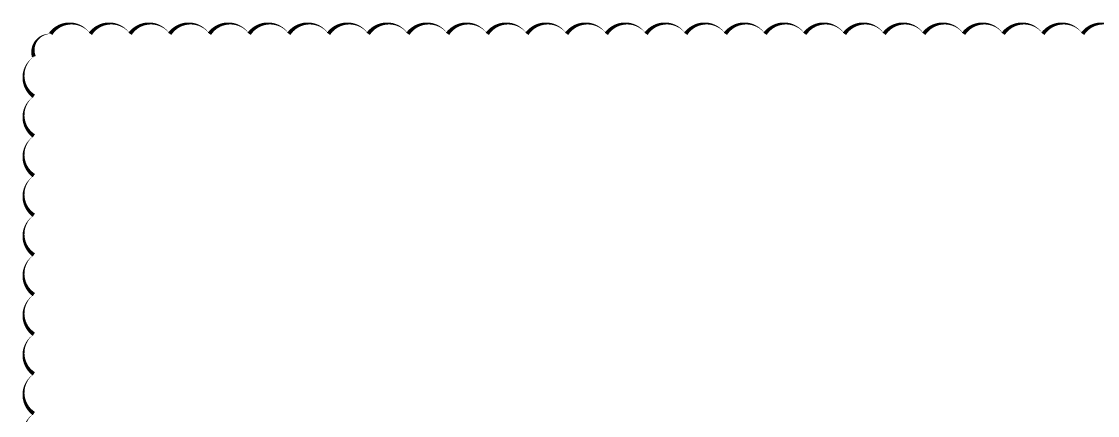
# Model space of a CAD drawing. Header units: millimetres. Extents: x 1109421 to 1726579, y -247837 to 144927.
# Drawn here: x 1428305 to 1577442, y -83280 to -28626 of the extents above; entities that cross this region are included whole.
import ezdxf

# ---------------------------------------------------------------- set-up
doc = ezdxf.new("R2010")
doc.units = ezdxf.units.MM
doc.header["$LTSCALE"] = 600
doc.header["$MEASUREMENT"] = 0
doc.linetypes.add('DASHED', pattern=[0.75, 0.5, -0.25])
doc.layers.add('PCCC-BAO CHAY - DAY', color=3, linetype='DASHED', lineweight=35)

msp = doc.modelspace()

# ---------------------------------------------------------------- linework, layer by layer
at = {"layer": 'PCCC-BAO CHAY - DAY'}
msp.add_lwpolyline([(1580879.7, -30334.3, 0, 550.1, 0.52056705), (1575378.5, -30334.3, 0, 550.1, 0.52056705), (1569877.2, -30334.3, 0, 550.1, 0.52056705), (1564376, -30334.3, 0, 550.1, 0.52056705), (1558874.8, -30334.3, 0, 550.1, 0.52056705), (1553373.5, -30334.3, 0, 550.1, 0.52056705), (1547872.3, -30334.3, 0, 550.1, 0.52056705), (1542371, -30334.3, 0, 550.1, 0.52056705), (1536869.8, -30334.3, 0, 550.1, 0.52056705), (1531368.5, -30334.3, 0, 550.1, 0.52056705), (1525867.3, -30334.3, 0, 550.1, 0.52056705), (1520366.1, -30334.3, 0, 550.1, 0.52056705), (1514864.8, -30334.3, 0, 550.1, 0.52056705), (1509363.6, -30334.3, 0, 550.1, 0.52056705), (1503862.3, -30334.3, 0, 550.1, 0.52056705), (1498361.1, -30334.3, 0, 550.1, 0.52056705), (1492859.8, -30334.3, 0, 550.1, 0.52056705), (1487358.6, -30334.3, 0, 550.1, 0.52056705), (1481857.4, -30334.3, 0, 550.1, 0.52056705), (1476356.1, -30334.3, 0, 550.1, 0.52056705), (1470854.9, -30334.3, 0, 550.1, 0.52056705), (1465353.6, -30334.3, 0, 550.1, 0.52056705), (1459852.4, -30334.3, 0, 550.1, 0.52056705), (1454351.1, -30334.3, 0, 550.1, 0.52056705), (1448849.9, -30334.3, 0, 550.1, 0.52056705), (1443348.7, -30334.3, 0, 550.1, 0.52056705), (1437847.4, -30334.3, 0, 550.1, 0.52056705), (1432346.2, -30334.3, 0, 550.1, 0.52056705), (1430011.8, -33501.1, 0, 550.1, 0.52056705), (1430011.8, -39002.4, 0, 550.1, 0.52056705), (1430011.8, -44503.6, 0, 550.1, 0.52056705), (1430011.8, -50004.8, 0, 550.1, 0.52056705), (1430011.8, -55506.1, 0, 550.1, 0.52056705), (1430011.8, -61007.3, 0, 550.1, 0.52056705), (1430011.8, -66508.6, 0, 550.1, 0.52056705), (1430011.8, -72009.8, 0, 550.1, 0.52056705), (1430011.8, -77511.1, 0, 550.1, 0.52056705), (1430011.8, -83012.3, 0, 550.1, 0.52056705), (1430011.8, -88513.5, 0, 550.1, 0.52056705)], format="xyseb", dxfattribs=at)

doc.saveas('drawing.dxf')
